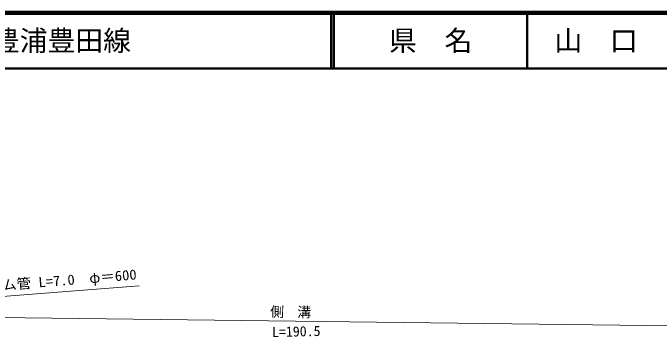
# Model space of a CAD drawing. Units: millimetres, scale not verified. Extents: x 40000 to 680000, y 20000 to 380000.
# Drawn here: x 240511 to 356714, y 321610 to 380000 of the extents above; entities that cross this region are included whole.
import ezdxf
from ezdxf.enums import TextEntityAlignment as Align

# ---------------------------------------------------------------- set-up
doc = ezdxf.new("R2010")
doc.units = ezdxf.units.MM
doc.header["$LTSCALE"] = 1000
for name, color, linetype, lineweight in [('M-STR-HTXT', 7, 'Continuous', 13), ('M-TTL', 2, 'Continuous', 140), ('M-TTL-LINE', 7, 'Continuous', 50)]:
    doc.layers.add(name, color=color, linetype=linetype, lineweight=lineweight)
doc.layers.add('M-TTL-TXT', color=7, linetype='Continuous')
doc.styles.add('ＭＳ ゴシック', font='')
doc.styles.get('ＭＳ ゴシック').set_extended_font_data('MS Gothic')

msp = doc.modelspace()

# ---------------------------------------------------------------- linework, layer by layer
at = {"layer": 'M-STR-HTXT'}
for p, q in [((263193, 330867), (228825, 328116)), ((203415, 325543), (368964, 323510))]:
    msp.add_line(p, q, dxfattribs=at)
at = {"layer": 'M-TTL'}
msp.add_line((680000, 380000), (40000, 380000), dxfattribs=at)
at = {"layer": 'M-TTL-LINE'}
for p, q in [((297750, 380000), (297750, 370000)), ((298250, 380000), (298250, 370000)), ((333000, 380000), (333000, 370000)), ((40000, 370000), (680000, 370000))]:
    msp.add_line(p, q, dxfattribs=at)

# ---------------------------------------------------------------- texts
at = {"layer": 'M-STR-HTXT', "style": 'ＭＳ ゴシック', "width": 1.05}
msp.add_text('ヒューム管 L=7.0\u3000φ＝600', height=1833, rotation=4.653, dxfattribs=at).set_placement((246845, 330150), align=Align.BOTTOM_CENTER)
at = {"layer": 'M-STR-HTXT', "style": 'ＭＳ ゴシック'}
msp.add_text('L=190.5', height=1833, rotation=1.426, dxfattribs=at).set_placement((291502, 321163), align=Align.BOTTOM_CENTER)
at = {"layer": 'M-STR-HTXT', "insert": (290817, 325026), "char_height": 1833, "attachment_point": 8, "rotation": 359.136, "style": 'ＭＳ ゴシック'}
msp.add_mtext('\\T1.3;側\\~溝', dxfattribs=at)
at = {"layer": 'M-TTL-TXT', "style": 'ＭＳ ゴシック'}
msp.add_text('一般県道豊浦豊田線', height=3666, dxfattribs=at).set_placement((216734, 375000), align=Align.MIDDLE_LEFT)
for s, p in [('県\u3000名', (315625, 375000)), ('山\u3000口\u3000県', (350375, 375000))]:
    msp.add_text(s, height=3666, dxfattribs=at).set_placement(p, align=Align.MIDDLE_CENTER)

doc.saveas('drawing.dxf')
